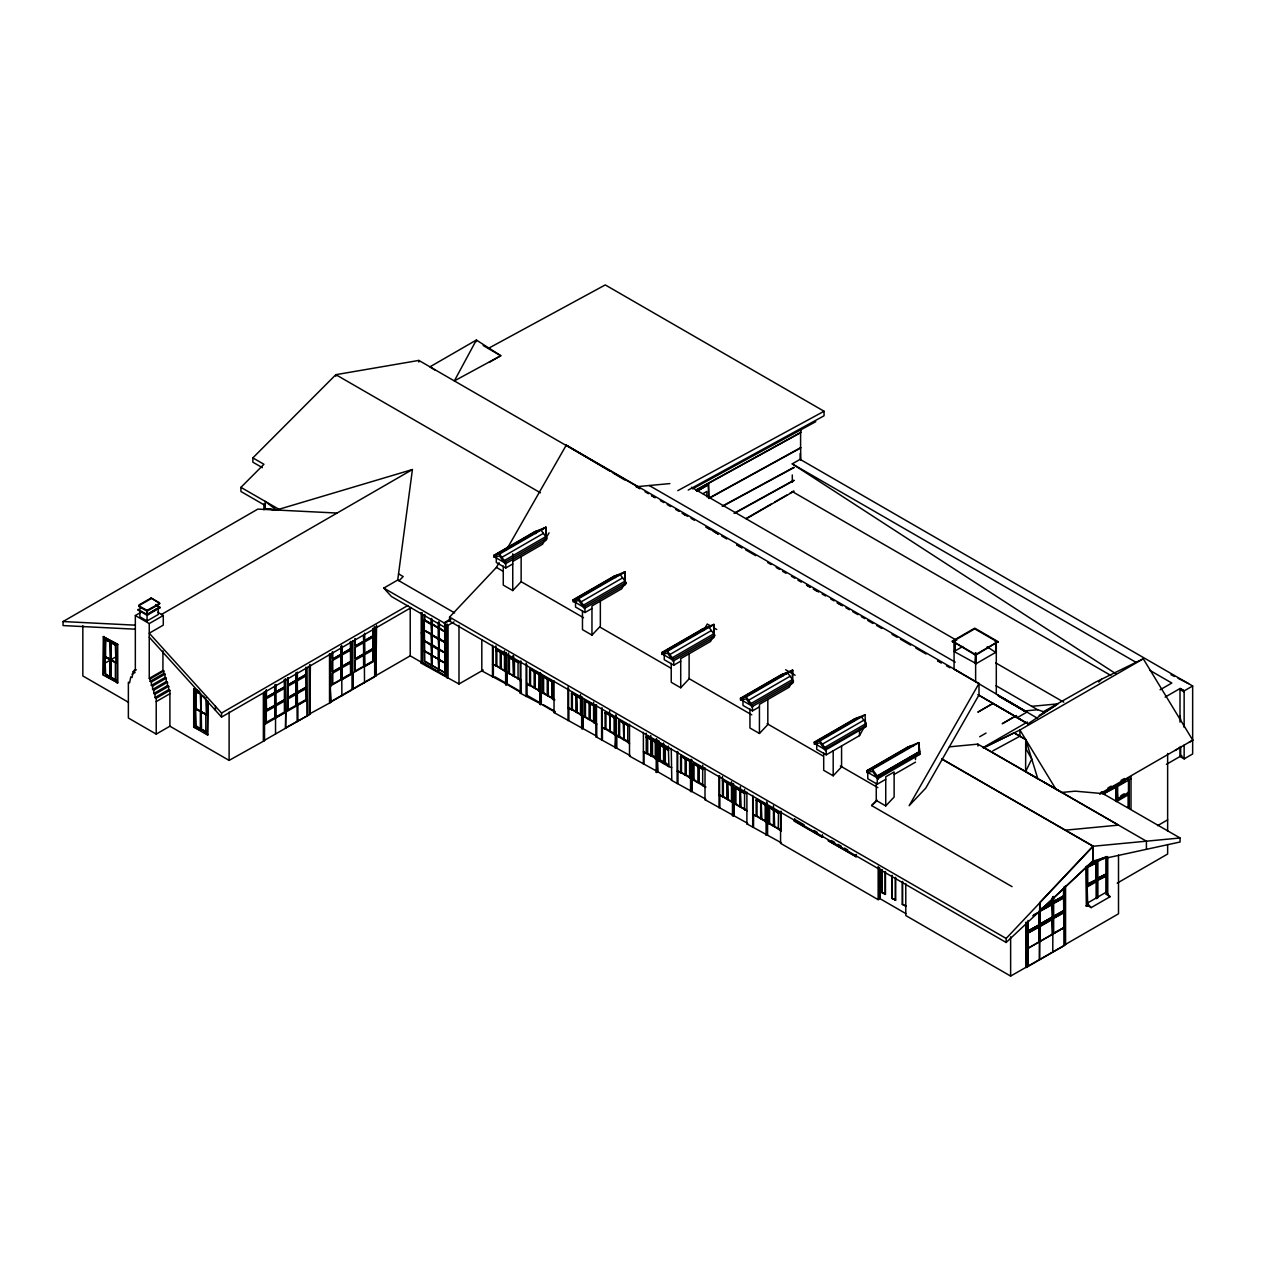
<?xml version="1.0" encoding="UTF-8"?>
<svg xmlns="http://www.w3.org/2000/svg" width="1261" height="1261" viewBox="0 0 1261 1261"><rect width="100%" height="100%" fill="white"/><g stroke="black" fill="none" stroke-linecap="round" stroke-linejoin="round"><path stroke-width="1.5" d="M330.697 702.409L330.114 686L330.697 702.409L309.796 713.805L310.379 665.382M330.114 702.078L375.4 675.943L375.4 627.883M375.4 675.943L375.4 659.85M949.407 746.843L977.827 744.132L977.969 746.071M1039.631 959.7L1039.631 941.604L1027.983 948.335M941.778 758.854L1092.956 846.147L1039.71 902.624L1039.379 959.558M1052.762 951.834L1053.077 896.776M1039.08 941.967L1039.08 927.071L1027.652 933.25L1038.796 926.898L1039.08 941.967L1063.906 927.686L1063.496 888.548M1025.997 922.217L1026.281 967.455L1063.906 945.782L1063.89 886.972M1146.407 849.331L1146.407 841.182L977.827 744.132M1180.674 746.575L1180.674 756.111L1184.804 758.491M1180.69 719.858L1180.012 716.169M1116.064 673.878L792.255 463.875L800.105 459.335L1192.654 685.984L1192.654 753.952L1184.142 758.87L1180.012 756.49L1180.012 746.953M1014.096 732.862L1025.729 739.576L1025.713 748.309L1031.75 759.075L1025.603 771.637L1037.756 778.557L1025.745 739.576L1014.096 732.862L983.943 747.647L1061.746 792.444L1075.207 791.167L1103.028 793.626M1025.603 771.637L1025.745 739.576M546.77 539.125L545.777 538.557L545.934 527.256L534.333 531.953L493.792 555.36L493.792 557.283L499.514 555.959L505.251 563.888L546.092 540.307L546.77 538.006L541.032 530.077L536.288 531.165L494.769 555.139L494.769 557.047L505.251 563.1M625.976 583.654L624.999 583.086L625.141 571.785L613.555 576.482L573.014 599.889L573.014 601.796L578.736 600.488L584.458 608.417L625.298 584.836L625.976 582.535L620.254 574.606L615.51 575.694L573.991 599.669L573.991 601.576L584.458 607.613M671.23 663.286L671.23 682.296L680.719 687.765L680.719 658.652L710.495 641.471L713.758 635.749L713.899 624.447L702.314 629.144L661.757 652.552L661.757 654.475L667.495 653.151L673.216 661.079L714.057 637.499L714.735 635.197L709.013 627.269L704.269 628.356L662.75 652.331L662.75 654.238L673.216 660.291M793.453 680.908L750.957 705.435L750.957 703.512L792.475 679.553L792.617 670.158L781.032 674.856L740.475 698.263L740.475 700.17L746.213 698.862L751.934 706.79L792.775 683.21L793.453 680.908L787.731 672.98L782.986 674.068L741.468 698.042L741.468 699.95L751.934 706.002M867.773 772.394L878.239 778.431L919.758 754.472L918.78 753.905L918.922 742.603L907.337 747.3L866.796 770.707L866.796 772.615L872.517 771.306L878.239 779.235L878.239 777.312L872.454 769.399L866.796 770.707M545.777 538.557L545.934 527.256L499.514 554.052L493.792 555.36M624.999 583.086L625.141 571.785L578.736 598.581L573.014 599.889M713.758 635.749L713.899 624.447L667.495 651.243L661.757 652.552M792.475 679.553L792.617 670.158L746.213 696.955L740.475 698.263M918.78 753.905L918.922 742.603L872.517 769.383M453.992 621.909L444.692 627.269L391.414 596.5L383.785 588.083L397.719 580.044L412.426 469.533L276.443 510.027L265.314 508.609L263.943 509.397M866.212 723.483L865.645 726.872L825.671 749.932L815.205 743.895L815.205 741.972L856.723 718.013L865.046 714.845L865.645 726.872L864.652 724.381L865.645 725.737L824.694 749.365L824.694 747.458L866.212 723.483L861.468 716.926L854.769 718.802L814.228 742.209L814.228 744.116L819.949 742.808L825.671 750.721L825.671 748.813L819.949 740.885L814.228 742.209L815.205 742.776M816.734 744.605L816.734 749.349L826.223 754.835L859.498 735.62L864.652 726.304M1042.894 712.055L1095.604 682.138L1143.27 658.794L1192.748 740.16L1099.576 793.957L1101.625 792.822L1180.06 837.982L1180.06 842.001L1093.224 860.9L1006.152 942.471L449.562 621.121L449.562 617.102L496.408 567.418L499.12 562.674M506.481 549.812L566.268 445.149L979.009 683.446L979.009 694.906L925.779 788.078L909.149 805.7L979.009 683.446M549.039 532.851L542.514 544.263L512.754 561.46M624.179 584.505L621.736 588.792L591.961 605.974L591.961 635.103L582.472 629.633L582.472 610.623M703.528 630.547L707.263 624.022L710.416 625.85M791.656 682.895L789.197 687.166L759.437 704.363L759.437 733.476L749.948 728.007L749.948 708.997M877.215 776.004L919.616 751.509M913.989 745.472L909.291 746.512L867.773 770.487L867.773 778.731L877.262 784.216L885.742 779.314M503.265 566.094L503.265 585.104L512.754 590.574L521.14 581.684L521.14 556.621M591.961 635.103L600.346 626.213L600.346 601.134M599.826 627.016L670.789 668.094M688.727 678.45L751.761 714.845M680.719 687.765L689.105 678.875L689.105 653.813M759.437 733.476L767.823 724.586L767.823 699.508M823.701 753.022L823.701 770.313L833.19 775.799L841.576 766.893L841.576 745.976M1012.063 886.656L871.603 805.574L876.915 799.931M885.742 805.921L894.128 797.031L894.128 771.953L885.742 776.792L885.742 805.921L876.253 800.451L876.253 783.333M1006.152 942.471L1006.152 938.452L1093.224 846.241L1180.06 837.982M1098.788 682.059L1101.468 679.253M262.351 467.658L252.846 462.172L252.846 457.885L335.852 374.675L418.857 360.425L639.201 487.644M265.236 505.535L240.93 491.491L240.93 487.361L263.943 464.284L252.846 457.885M398.996 580.769L403.189 576.561L398.539 573.881M871.603 805.574L876.899 800.814M978.552 694.984L1027.951 723.846L1057.963 703.859L1031.75 706.333M905.776 883.598L905.792 915.549L1010.628 976.077L1065.561 944.71L1065.561 886.215M1043.824 712.544L1055.41 705.529M1175.126 750.5L1178.783 748.214M1189.076 742.445L1192.748 740.16M541.111 530.172L545.934 527.256M618.725 575.662L625.141 571.785M709.076 627.363L713.899 624.447M786.202 674.036L792.617 670.158M489.173 362.411L500.775 355.712L476.39 340.029L429.954 366.841L434.84 369.977M135.337 629.192L63.05 625.566L63.05 621.547L257.843 509.097L337.081 513.054L412.426 469.533M151.194 597.966L139.088 604.87L139.088 606.62L147.064 611.222L159.564 604.019L159.564 602.805L151.036 597.966L159.564 603.467M139.088 605.532L151.115 598.676M155.607 604.539L160.037 607.755L147.064 615.258L138.143 610.103L141.358 607.581M138.143 610.103L139.892 610.103L139.892 616.802L147.064 620.948L158.303 614.47L158.303 607.755L159.17 607.266M264.526 692.368L264.526 740.617L229.108 760.399L169.904 726.21L156.222 734.107L128.37 718.013L128.37 682.169L129.584 682.879L130.797 676.873L132.011 677.583L133.225 671.577L134.438 672.271L134.438 669.843L135.337 670.348L135.337 615.541L140.901 612.326M160.037 607.093L147.064 614.58L146.922 610.482L159.564 603.341M117.699 682.768L103.26 675.108L103.26 636.71L117.825 644.45M138.143 609.426L147.064 614.58L156.695 608.685M111.063 660.07L115.949 662.908L104.994 656.571L105.577 639.39L110.479 642.212L110.479 677.267L115.949 679.758L110.479 677.267M104.994 639.721L110.479 642.212M111.063 642.558L115.949 645.38L111.063 642.558L111.063 676.921M161.44 614.47L337.081 513.054M135.337 615.541L149.255 623.58L163.284 615.478L163.284 625.125L149.255 633.211L221.542 713.048L221.542 717.068L411.212 607.566M103.26 636.71L117.699 644.371L117.825 682.847L105.372 675.66M104.994 656.571L110.479 659.077L109.896 642.558M104.994 657.249L105.577 673.768L109.896 676.921L104.994 674.099L104.994 657.249L115.949 662.23L115.382 645.711M104.836 663.239L114.987 657.375M103.26 675.108L103.843 636.379M133.225 671.577L136.267 669.827M132.011 674.225L135.053 672.476M149.255 623.58L149.255 678.386L162.937 670.489L163.82 671.01L163.82 673.453L150.154 681.35L150.154 678.907L163.82 671.01M151.367 682.043L165.033 674.146L165.033 677.504L151.367 685.401L151.367 682.043L150.154 681.35M152.581 686.094L166.263 678.197L166.263 681.555L152.581 689.452L152.581 686.094L151.367 685.401M153.795 690.145L167.477 682.264L167.477 685.606L153.795 693.503L153.795 690.145L152.581 689.452M155.008 694.212L168.69 686.315L168.69 689.657L155.008 697.554L155.008 694.212L153.795 693.503M155.008 697.554L156.222 698.263L169.904 690.366L169.904 726.21M156.222 701.605L169.904 693.708M208.144 702.062L207.561 735.037L193.705 727.03L193.705 688.632L198.907 690.965M201.508 712.008L206.394 714.829L195.439 708.509L195.439 691.659L199.285 693.203M195.439 691.659L200.925 694.149L200.925 729.189L206.394 731.679L200.925 729.189M195.439 708.509L200.925 710.999L200.341 694.48M195.439 709.171L196.022 725.69L200.341 728.858L195.439 726.021L195.439 709.171L206.394 714.167L205.811 697.648M193.705 727.03L200.436 730.245M221.542 713.048L407.87 605.469M497.149 554.588L538.668 530.629M501.894 557.33L543.412 533.356M266.26 690.035L266.26 697.38L274.819 692.604L274.819 685.259M284.403 687.087L275.844 691.863L284.403 687.087L284.261 679.632M297.312 679.458L305.729 674.603L305.729 667.242M342.015 653.655L350.432 648.784L350.432 641.439M363.499 641.25L355.082 646.105L355.082 638.76M364.65 640.588L373.067 635.717L373.067 628.356M266.26 697.38L274.819 692.604M305.887 674.682L297.47 679.537L297.312 672.097M350.574 648.879L342.157 653.734L342.015 646.294M545.777 536.65L504.258 560.609L504.258 562.532L546.77 538.006M266.26 698.72L274.819 693.944L274.819 705.34L266.402 710.211L266.26 698.72L266.402 710.211M275.986 704.678L275.844 693.203L284.403 688.427L284.403 699.823L275.844 704.6L284.403 699.823M363.641 642.669L355.082 647.445L355.082 658.841L363.499 653.986M496.298 556.164L496.298 562.516L505.787 567.986L512.754 563.966M266.26 710.116L274.819 705.34M297.312 692.194L305.729 687.34M342.015 666.391L350.432 661.521M364.807 653.403L373.224 648.548L373.224 637.152L364.65 641.928L364.807 653.403L373.067 648.453L373.067 637.057M424.216 614.769L424.216 619.797L431.089 623.769L431.089 618.741M266.26 711.456L274.819 706.68L274.819 717.572L266.26 722.348L266.26 711.456L266.26 722.348M275.844 705.939L284.403 701.163L284.403 712.055L275.986 716.91L275.986 706.018M305.887 688.758L297.312 693.534L297.47 704.505M350.574 662.955L342.015 667.731L342.157 678.702M363.641 655.405L355.082 660.181L355.082 671.073L363.641 666.297L363.499 655.326M445.354 672.996L424.216 661.458L424.216 620.459L424.799 661.111L445.354 672.996L445.354 626.307M424.216 620.459L431.089 624.431L432.255 623.769L438.213 627.883L438.213 622.855M424.799 630.689L438.213 638.444L438.213 628.561L439.38 627.883L444.77 631.666M297.312 704.426L305.887 699.65L305.729 688.679M342.015 678.623L350.574 673.847L350.432 662.86M421.221 633.022L422.088 632.518M352.907 673.011L374.375 660.606L374.375 626.544M310.379 714.152L285.427 727.881L285.853 712.055L275.402 717.745L275.402 685.574M264.227 724.366L264.227 740.459L307.337 715.744L307.337 699.65L297.029 705.435L297.17 721.607M341.873 679.711L352.024 673.847L352.024 689.925L330.414 702.251L330.414 686.157M364.508 666.643L374.675 660.78L374.675 676.858L353.048 689.184L353.048 673.09M443.998 622.839L450.193 619.277M383.785 588.083L444.692 623.249L450.886 619.671M438.796 628.892L439.38 638.444L438.213 639.106L431.672 635.323L432.255 644.749L431.089 645.427L424.799 641.124M375.967 626.843L375.967 675.597L410.219 655.83L446.221 676.511L446.52 624.447M815.757 421.678L692.62 488.858M375.967 676.274L376.55 625.235M696.797 491.112L708.619 484.618L708.619 498.3L800.593 447.687L800.877 460.297M431.672 644.418L431.089 634.992M697.081 491.286L708.619 484.618M424.799 651.306L438.213 659.046L438.213 649.541L439.38 648.879L438.796 639.437L445.354 642.558L424.216 630.342L431.672 633.984L431.089 624.431M444.77 642.227L439.38 638.444M703.134 493.571L706.869 491.412L706.869 496.85M438.796 648.532L438.213 639.106M483.262 670.032L458.988 683.982L421.221 663.176L422.467 662.451L422.467 614.406M444.77 652.662L432.255 644.749M431.672 618.41L431.672 665.761L432.255 655.61L444.77 662.845M431.672 665.083L431.089 655.61M438.796 669.213L438.213 659.724M576.356 599.117L617.874 575.142M573.991 601.576L575.52 600.693L575.52 607.045L584.994 612.515L591.961 608.496M495.951 649.714L496.834 649.21L500.223 651.842M495.951 650.392L496.834 649.888L496.834 665.635L500.223 668.267L500.223 652.504L501.374 651.842L505.346 654.128M495.951 650.723L496.834 650.219M581.1 601.86L622.619 577.885M624.999 581.163L583.48 605.138L583.48 607.061L625.976 582.535M504.479 654.632L504.479 655.294M492.484 664.799L493.35 664.295L506.496 671.892L506.496 684.124L505.629 684.628L505.629 652.835M745.945 518.634L771.369 503.943M774.758 501.988L786.643 495.132M790.032 493.177L793.421 491.223M746.386 518.728L794.067 491.191M508.53 656.981L513.873 659.046L508.53 656.981L508.53 653.119M513.873 661.694L513.873 675.47L508.53 673.406L508.53 657.643L513.873 659.724M493.051 646.909L493.051 664.468L496.834 665.635M508.53 657.643L518.917 661.962L513.59 659.897L513.59 656.035M513.006 660.228L513.59 676.306L513.59 660.559L517.436 661.773M504.542 670.757L500.79 668.598L500.79 652.173M481.812 639.611L481.812 670.868L506.496 684.124M504.479 650.771L504.479 671.057L505.346 670.553M513.59 660.559L518.917 662.64M506.496 671.892L505.629 672.397L507.08 672.223L521.203 680.388L521.203 692.62L520.241 693.172L520.241 661.379M513.006 675.975L513.873 675.47M513.59 676.306L518.917 678.386L518.05 678.891L518.05 663.144M529.652 669.575L530.534 669.071L530.534 685.086L534.16 687.86L534.16 671.845L535.326 671.167L539.55 673.61M505.629 684.628L507.08 684.455L521.203 692.62M534.16 671.167L530.534 668.409L529.652 668.913L529.652 685.59L530.534 685.086M520.241 680.94L521.203 680.388M538.668 674.777L538.967 673.941L538.668 690.792L540.417 691.8M526.751 664.374L526.751 683.919L527.618 683.415M542.734 677.125L543.601 676.621L543.601 692.636L547.242 695.41L547.242 679.395L548.409 678.717L552.617 681.161L551.751 681.665L551.751 698.342L554.036 700.344M547.242 678.717L543.601 675.959L542.734 676.463L542.734 693.14L543.601 692.636M538.668 690.792L539.55 690.303L534.743 688.191L534.743 671.514M520.241 693.172L540.701 703.874L540.701 691.643L527.051 683.746L527.051 695.977M551.751 682.327L552.617 681.823L552.617 697.853L551.751 698.342M539.834 692.131L540.701 691.643M541.001 674.54L541.001 692.131L554.903 699.839M552.617 697.853L547.826 695.741L547.826 679.064M539.834 672.586L539.834 704.379L540.701 703.874M539.834 704.379L541.284 704.205L554.903 712.071L554.036 712.575L554.036 680.814M571.501 693.723L572.368 693.235L572.368 709.249L576.009 712.008L576.009 695.993L577.16 695.331L581.384 697.759M576.009 695.331L572.368 692.557L571.501 693.061L571.501 709.754L572.368 709.249M580.517 698.263L580.517 698.941M665.114 651.779L706.633 627.82M568.017 708.414L568.884 707.91L580.801 714.782M584.568 701.274L585.451 700.785L585.451 716.8L589.076 719.558L589.076 703.543L590.243 702.881L594.451 705.309L593.584 705.813M669.859 654.522L711.377 630.547M590.243 719.558L590.243 703.543L590.243 719.558L594.451 722.001L594.451 705.987L589.659 703.212M580.517 694.559L580.517 714.955L581.384 714.451L576.576 712.355L576.576 695.662M713.758 633.842L672.239 657.801L672.239 659.724M673.216 661.079L673.216 659.172L714.735 635.197M554.036 712.575L596.737 736.219L596.737 723.987L583.118 716.122L582.251 716.626M593.584 706.491L594.451 705.987M581.668 716.295L582.535 715.791L582.535 728.023L581.668 728.527L581.668 697.301M664.263 653.371L664.263 659.708L673.752 665.178L680.719 661.158M582.834 698.704L582.834 716.295L585.451 716.8M609.599 711.015L609.599 714.719L605.958 711.961L605.091 712.465L605.091 729.142L605.958 728.637L614.974 733.855L614.107 734.343L614.107 717.667L614.974 717.162L610.765 714.719L609.599 715.397L610.182 731.081M605.091 713.127L605.958 712.623M581.668 728.527L583.118 728.354L583.118 716.122M593.584 702.109L593.584 722.506L594.451 722.001M595.87 724.492L596.737 723.987M614.107 718.329L614.974 717.824L605.375 712.292L609.599 715.397M601.607 727.802L602.427 727.329L629.507 743.249M618.757 721.008L619.624 720.504L619.624 736.534L628.64 741.736L627.773 742.24L627.773 725.548L628.64 725.043L624.416 722.616L623.265 723.278L623.832 738.962M595.87 704.962L595.87 736.723L596.737 736.219M623.265 722.616L619.624 719.842L618.757 720.346L618.757 737.039L619.624 736.534M595.87 736.723L630.295 755.654M627.773 726.226L628.64 725.721L619.041 720.173L623.265 723.278M615.258 716.39L615.258 747.915L616.062 735.21L614.107 734.343M615.258 747.915L616.645 747.773L616.645 735.541M629.507 743.864L627.773 742.24M646.247 736.897L647.697 736.046L651.921 738.489L650.755 739.151L646.546 736.723L650.755 739.829L650.755 755.843L652.504 755.512L656.713 757.94L655.263 758.775L655.263 742.098L656.713 741.263L652.504 738.82L651.338 739.498L655.547 741.925L651.338 740.16L651.338 756.174M646.247 737.559L647.697 736.723L651.921 739.151M655.263 742.761L656.713 741.925M655.846 758.444L643.346 751.903L651.921 755.181L651.921 740.932M658.825 744.416L660.275 743.58L663.254 745.298M658.825 745.078L660.275 744.242L663.254 745.96M743.832 697.491L785.351 673.532M741.468 699.95L742.981 699.067L742.981 705.419L752.47 710.889L759.437 706.869M668.582 764.796L665.319 762.905L663.57 763.252L663.57 747.489L659.109 744.242L663.57 746.827L664.736 746.149M650.755 755.843L651.921 755.181M748.577 700.233L790.095 676.259M629.507 724.318L629.507 756.096L655.688 770.581M668.33 749.901L668.33 750.579M657.375 759.327L655.263 758.775M657.659 760.162L669.008 766.72M656.209 738.741L656.209 772.236L657.943 771.89L657.375 759.989L658.825 760.84L660.275 759.989L664.736 762.574L663.57 763.252M660.496 761.124L661.363 760.619M664.705 763.567L665.572 763.063M665.288 763.898L666.155 763.394M680.593 756.71L681.46 756.206L681.46 772.236L685.101 774.995L685.101 758.98L686.252 758.318L690.476 760.746L689.609 761.25L689.609 777.942L691.422 778.652L691.422 790.883L690.555 791.388L690.555 759.863M656.209 772.236L657.375 771.559L671.782 779.881L671.246 748.419M668.33 746.055L668.913 765.994M685.101 758.318L681.46 755.544L680.593 756.048L680.593 772.725L681.46 772.236M686.252 774.995L686.252 758.98L686.252 774.995L690.476 777.438L689.609 777.942M671.782 767.65L668.33 766.325M689.609 761.928L690.476 761.423L680.877 755.875L685.101 758.98M677.141 771.369L677.977 770.897L691.422 778.652M693.156 764.245L694.039 763.74L694.039 779.487L697.916 782.403L697.916 766.656L699.083 765.979L703.543 768.564M697.916 765.979L694.039 763.063L693.156 763.567L693.156 779.992L694.039 779.487M699.083 782.403L699.083 766.656L699.083 782.403L703.543 784.972L702.676 785.477L702.676 765.206M671.246 780.196L705.845 799.206L705.009 799.695L705.009 767.902M702.676 769.068L702.676 769.73M705.104 786.88L691.706 779.156L693.156 779.992M690.555 791.388L692.005 791.214L692.005 778.983M952.323 641.108L974.737 628.167L998.05 641.628L975.636 655.231L952.323 641.108L975.636 654.569L998.05 641.628M952.323 641.77L974.737 628.845L998.05 642.29M955.223 641.108L953.915 641.187L955.223 641.108L954.64 651.858L954.64 642.117M953.19 642.275L954.073 641.77L954.073 669.15L1037.551 718.313M705.009 787.463L705.845 786.974M722.474 780.228L723.341 779.724L726.982 782.498M722.474 780.89L723.341 780.401L723.341 796.416L726.982 799.175L726.982 783.16L728.149 782.498L732.357 784.925M962.773 646.483L954.073 651.511L976.219 663.633L995.717 652.363L996.3 641.628L996.3 693.913M731.49 785.43L731.49 786.107M719.022 795.549L719.858 795.076L733.303 802.831L733.303 815.063L732.468 815.552L732.468 784.027M735.037 788.424L735.92 787.92L735.92 803.667L739.797 806.583L739.797 790.836L740.964 790.158L743.943 791.876M816.86 741.815L859.104 717.462M719.574 775.688L719.574 795.234L723.341 796.416M815.205 743.895L816.734 743.013M819.949 740.885L865.046 714.845M975.052 663.633L975.636 653.009L976.219 663.633M995.717 652.363L995.717 641.297M976.219 653.356L975.052 653.356M996.3 641.628L995.134 641.628M739.797 790.158L735.92 787.242L735.037 787.747L735.037 804.171L735.92 803.667M822.33 744.179L863.848 720.204M731.49 781.725L731.49 802.122L732.357 801.618L727.565 799.521L727.565 782.829M705.009 799.695L747.726 823.386L746.89 823.874L746.89 792.081M744.557 793.248L744.557 793.91M733.303 802.831L731.49 802.122M995.134 652.032L987.221 646.798M744.557 789.386L744.557 809.657L747.269 810.902L733.587 803.336L735.037 804.171M744.211 808.459L740.38 806.914L740.38 786.643M756.159 800.341L757.026 799.837L757.026 815.867L760.667 818.625L760.667 802.611L761.833 801.949L766.042 804.376L765.175 804.881L765.175 821.573L766.987 822.282L766.987 834.514L766.121 835.018L766.121 803.493M732.468 815.552L733.886 815.394L733.886 803.162M744.557 809.657L745.424 809.168M760.667 801.949L757.026 799.175L756.159 799.679L756.159 816.356L757.026 815.867M765.175 805.543L766.042 805.054L756.442 799.506L760.667 802.611M752.707 815L753.542 814.511L766.987 822.282M768.737 807.875L769.604 807.371L769.604 823.118L773.482 826.034L773.482 810.287L774.648 809.609L779.109 812.194M765.175 821.573L766.042 821.069L761.25 818.972L761.25 802.28M746.89 823.874L781.41 842.837L780.575 843.325L780.575 811.532M778.242 813.361L778.526 812.525L778.242 829.107L781.111 830.763L781.111 811.217M780.575 831.094L781.41 830.605L767.271 822.787L769.604 823.118M870.137 769.935L911.656 745.96M779.109 828.603L774.065 826.365L774.065 809.94M766.121 835.018L767.571 834.845L767.571 822.613M794.335 821.147L794.666 818.956L794.335 821.147L822.204 837.241L822.535 835.034M877.262 784.216L877.262 776.067L918.78 752.092M877.262 777.879L919.758 753.353L918.922 742.603L919.758 754.472L918.78 752.785M894.128 774.475L915.502 762.133M979.702 736.739L986.055 733.067M983.217 747.537L1027.416 722.017M1143.27 658.794L1019.913 730.009L983.265 747.962M855.998 856.739L856.329 854.548L855.998 856.739L828.13 840.661L856.329 856.55M1160.088 689.799L1171.832 683.036L1149.701 670.253M1165.117 697.128L1180.186 688.427L1184.3 690.807M1180.012 722.143L1180.012 688.522L1184.142 690.902L1192.654 685.984M881.675 869.68L881.675 892.441L885.458 894.27L885.458 871.524M881.675 892.441L885.458 894.27M780.575 843.325L878.16 899.66L879.563 898.841L879.563 867.584M891.842 875.56L891.842 898.305L895.641 900.133L895.641 877.388M891.842 898.305L895.641 900.133M902.293 904.342L906.092 906.17L902.293 904.342L902.293 881.597M1107.93 787.999L1111.209 786.107M1121.045 780.433L1124.323 778.541M1118.507 785.02L1125.143 781.189M1114.125 787.652L1104.179 793.405L1116.489 787.116L1116.489 800.278M1131.007 778.731L1117.656 786.438L1117.656 799.6L1116.852 785.981L1115.89 785.43M1166.457 764.339L1181.746 755.497M1120.871 795.707L1124.181 793.799M1116.852 799.143L1128.469 792.444L1128.469 779.282M1117.656 799.6L1129.257 792.901L1128.106 792.223L1128.106 807.213M1087.612 865.85L1099.025 859.261M1157.566 825.671L1167.639 819.839M1094.406 882.148L1087.14 886.341L1087.723 905.603L1086.556 906.265L1085.973 866.796L1102.871 857.716M1096.439 862.76L1087.14 867.458L1096.439 862.76L1096.439 879.642L1087.14 884.339L1096.439 879.642M1106.023 873.432L1106.023 856.566L1097.306 861.594L1106.606 856.897L1106.606 873.763L1097.306 878.46L1106.606 873.763M1044.471 906.643L1052.494 902.45L1052.494 897.123M1053.66 896.445L1053.66 901.773L1063.89 895.877L1039.884 909.291M1033.988 914.714L1039.08 912.176L1039.08 925.054L1027.652 931.233L1039.08 925.054M1052.494 917.346L1052.115 904.247L1052.494 917.346L1039.884 924.187L1039.884 911.293L1052.178 904.279M1063.496 897.659L1053.266 903.57L1063.89 897.879M1032.759 915.833L1039.08 912.176M1039.884 911.293L1052.494 904.468M1106.606 875.78L1097.306 880.477L1106.606 875.78L1106.606 894.695L1107.757 894.033L1107.757 856.85M1087.723 886.688L1096.439 881.644L1096.439 898.526L1097.89 897.69L1097.89 880.808M1027.731 931.28L1038.796 924.896L1038.717 911.971M1063.89 910.773L1053.266 916.448L1063.575 910.584M1052.494 919.348L1040.262 926.409L1040.262 941.305L1039.884 926.189L1052.115 919.127L1052.494 934.243L1052.115 919.127M1063.496 912.554L1053.266 918.465L1063.89 912.775M1117.199 883.141L1167.639 854.028L1167.639 844.523M1106.023 892.315L1087.14 903.223L1091.206 907.605L1110.09 896.697L1106.023 892.315L1106.023 875.449M1085.973 905.934L1087.14 905.256L1091.206 907.605M1106.023 894.364L1107.757 894.033M1065.246 886.042L1065.246 944.536L1118.507 913.799L1118.507 855.1M1016.524 715.523L1002.227 723.735L1015.83 715.901M1053.266 933.361L1063.906 927.686L1028.014 948.351M734.17 513.211L793.784 480.283M734.454 513.369L794.067 480.457M695.977 489.962L800.877 432.444L800.877 428.976M696.261 490.119L800.877 432.444M800.877 447.844L708.903 498.473L708.335 484.445M688.222 490.056L824.063 415.783L824.063 411.244L605.264 284.923L488.228 348.462M677.803 490.655L824.063 411.244M722.238 506.165L793.784 467.374M722.537 506.339L794.067 467.547M992.848 750.878L1019.897 736.219L1019.913 730.009L1055.709 788.866M1039.111 715.35L1045.085 712.229L1037.614 709.722L996.048 685.716M1044.092 712.008L1048.49 709.848M534.333 531.953L535.326 531.732L535.326 533.639M613.555 576.482L614.533 576.261M702.314 629.144L703.291 628.924M782.009 674.635L781.032 674.856L781.032 676.763M854.769 718.802L855.746 718.565M908.314 747.079L907.337 747.3L907.337 749.207M1024.342 710.999L1037.614 709.722M1065.324 830.179L1118.507 825.12L1043.604 781.883M636.127 486.746L669.875 483.578M63.05 621.547L135.337 625.172M1170.965 674.714L1174.48 676.495M1177.995 678.276L1188.54 683.604M1063.89 895.862L1053.345 901.599L1053.345 898.053M1013.45 715.617L1027.951 723.846L977.89 694.606M792.255 463.875L1136.098 662.388M1180.012 689.515L1184.142 691.895M792.349 491.585L1110.862 675.47M483.152 345.53L500.775 355.712L454.338 380.917L476.39 340.029L476.39 341.636M691.485 487.25L956.658 640.352M995.764 662.923L1063.764 702.172M649.273 485.517L955.255 662.167M1002.621 697.948L1027.021 712.039L1017.375 717.604L992.974 703.512M636.506 486.825L639.91 488.795M645.033 491.743L648.438 493.713M651.842 495.683L655.247 497.638M660.354 500.585L663.759 502.556M667.164 504.526L670.568 506.496M675.691 509.444L679.096 511.414M684.203 514.362L687.608 516.332M691.012 518.287L694.417 520.257M706.349 527.145L711.456 530.093M714.861 532.063L718.266 534.034M721.67 535.988L726.777 538.951M737.007 544.847L742.114 547.794M745.519 549.764L755.733 555.66M767.665 562.548L771.07 564.518M776.177 567.466L779.582 569.436M791.498 576.309L794.919 578.279M806.835 585.167L810.24 587.122M815.347 590.085L818.752 592.039M822.156 594.01L825.577 595.98M830.684 598.928L834.088 600.898M837.493 602.868L842.6 605.816M846.005 607.786L849.41 609.741M852.814 611.711L857.937 614.659M861.342 616.629L864.747 618.599M876.663 625.488L881.77 628.435M892 634.33L897.107 637.278M900.512 639.248L910.726 645.143M915.849 648.091L926.063 654.002M937.979 660.874L941.384 662.845M946.507 665.792L949.911 667.763M997.593 695.3L1024.468 710.952L1016.334 706.113M651.448 495.605L654.869 497.575M682.106 513.306L685.527 515.276M705.955 527.066L709.36 529.037M712.764 531.007L717.887 533.955M736.613 544.768L741.72 547.715M782.608 571.328L786.013 573.282M797.929 580.17L801.334 582.141M806.457 585.088L809.861 587.059M813.266 589.029L816.671 590.983M837.115 602.79L840.52 604.76M867.773 620.491L872.88 623.438M937.601 660.811L941.005 662.766M998.917 696.214L1024.468 710.952M1128.106 779.062L1129.257 779.739L1129.257 807.891L1127.507 806.867M1128.106 793.563L1129.257 794.241L1117.656 800.94L1115.78 799.868L1115.78 786.706M1101.373 791.798L1103.139 792.806L1131.007 776.713L1131.007 808.9M1115.622 801.113L1116.489 801.618M1101.625 792.822L1104.589 794.525M540.449 492.799L335.852 374.675L335.852 376.282M713.584 627.679L716.737 629.491M941.589 758.949L1093.224 846.241L1093.224 860.9M785.65 669.764L795.124 675.234M792.475 681.46L793.453 682.028M854.737 719.952L853.76 719.385L853.76 721.292M1096.439 881.644L1096.439 898.526M1107.757 895.357L1110.09 896.697M496.408 567.418L503.186 571.328M521.14 581.684L583.528 617.717M767.098 723.688L823.307 756.143M840.346 765.979L877.829 787.621M1039.71 902.624L1039.852 910.852L1092.956 860.79L1092.956 846.147M1039.663 941.636L1039.379 910.694M240.93 487.361L278.917 509.286M397.719 580.044L454.622 612.893M449.562 617.102L1006.152 938.452M795.975 820.076L804.171 824.82M814.007 830.495L817.286 832.386M831.409 840.535L834.687 842.427M837.966 844.318L841.245 846.226M844.523 848.117L847.802 850.009M668.298 748.214L665.319 746.48L664.153 747.158L668.629 749.743M796.306 821.904L822.535 837.052M505.346 654.806L496.251 649.541L500.223 652.504M539.55 674.272L529.951 668.74L534.16 671.845M552.617 681.823L543.034 676.29L547.242 679.395M581.384 698.436L571.785 692.888L576.009 695.993M652.504 739.498L655.31 741.121M703.543 769.226L693.455 763.394L697.916 766.656M732.357 785.603L722.758 780.055L726.982 783.16M744.841 793.074L735.336 787.589L739.797 790.836M779.109 812.856L769.021 807.024L773.482 810.287M538.967 674.619L534.743 672.176L535.326 687.86M580.801 698.767L576.576 696.34L577.16 712.008M589.076 703.543L584.868 700.438L589.659 702.55L584.568 700.612L584.568 717.304M589.659 703.89L593.884 705.656M685.685 759.311L689.893 761.077M731.774 785.934L727.565 783.507L728.149 799.175M504.763 655.137L500.79 652.835L501.374 668.267M698.499 766.987L702.96 769.557M744.841 793.752L740.38 791.167L740.964 806.583M778.526 813.187L774.065 810.618L774.648 826.034M668.629 750.405L664.153 747.836L664.153 763.583M424.216 619.797L445.354 631.997L432.255 624.431L432.255 634.315M616.708 734.848L618.757 737.039M504.479 671.057L506.213 672.066M508.53 673.406L506.796 672.397L506.796 654.806M518.05 678.891L520.919 680.546L520.919 661M526.751 683.919L529.652 685.59M541.001 692.131L542.734 693.14M571.501 709.754L568.585 708.067L568.585 688.522M580.517 714.955L582.251 715.964M593.584 722.506L596.453 724.161L596.453 704.631M605.091 729.142L602.191 727.471L602.191 707.925M680.593 772.725L677.693 771.054L677.693 751.509M702.676 785.477L705.545 787.148M756.159 816.356L753.258 814.685L753.258 797.094M905.902 913.626L879.926 898.636L879.926 869.081M494.927 676.763L521.581 692.163M526.578 695.047L539.913 702.74M543.255 704.678L555.045 711.472M431.956 644.592L424.216 640.793L445.354 652.993L438.796 649.872L439.38 659.046M438.213 649.541L431.672 645.758L432.255 654.932M422.467 662.451L446.52 676.337M156.301 605.595L160.037 607.755M157.704 612.263L163.284 615.478M307.337 699.65L264.526 724.539M139.088 605.942L147.222 610.482M147.064 614.249L147.947 614.753M274.819 693.944L274.677 705.262M307.337 715.744L307.038 667.305M285.853 712.055L285.427 678.654M274.819 706.68L274.819 717.572M275.544 733.918L275.544 717.824M193.705 688.632L199.853 692.194M163.82 673.453L165.033 674.146M204.187 696.702L200.925 694.811L201.508 728.858M165.033 677.504L166.263 678.197M166.263 681.555L167.477 682.264M167.477 685.606L168.69 686.315M149.255 678.386L150.154 678.907M168.69 689.657L169.904 690.366M203.525 732.026L208.144 734.706M128.512 702.314L82.832 675.943L82.832 625.708M954.609 669.355L960.11 672.633M997.577 694.953L1014.806 705.214M566.268 445.149L609.646 470.983M612.972 472.97L624.652 479.921M149.255 637.231L221.542 717.068M877.246 776.067L878.239 778.431M746.213 696.955L751.934 704.867L751.934 706.79M667.495 651.243L673.216 659.172M578.736 598.581L584.458 606.494L584.458 608.417M499.514 554.052L505.251 561.98L505.251 563.888M792.286 474.956L792.318 482.348M1184.142 690.902L1184.142 727.345M1184.142 745.078L1184.142 758.87M1167.639 753.432L1167.639 831.235M1107.19 856.503L1107.19 893.702M1097.89 861.925L1097.89 878.807M1095.856 862.429L1095.856 879.311M1087.723 867.804L1087.723 884.67M1086.556 867.127L1086.556 906.265M1053.66 903.79L1053.66 916.668M1053.66 918.686L1053.66 933.581M1052.115 898.667L1052.115 902.23M1040.262 911.514L1040.262 924.408M1028.014 920.404L1028.014 966.446L1027.652 922.043M1026.281 922.374L1026.281 967.455M1010.628 936.797L1010.628 976.077M975.636 653.009L975.636 681.602M915.502 755.78L915.502 759.611M902.608 881.423L902.608 904.169M895.326 877.561L895.326 900.322M892.157 875.386L892.157 898.131M885.159 871.698L885.159 894.443M881.975 869.507L881.975 892.252M878.16 866.449L878.16 899.66M859.498 729.284L859.498 735.62M833.19 750.815L833.19 775.799M826.223 748.482L826.223 754.835M822.204 835.223L822.204 837.241M800.593 432.287L800.593 447.687M800.136 453.597L800.136 459.367M782.986 674.068L782.986 675.975M773.482 805.747L773.482 809.609L769.604 806.693L768.737 807.198L768.737 823.622M767.271 803.225L767.271 835.018M766.704 801.854L766.704 835.349M765.459 804.707L761.25 802.942L761.833 818.625M753.542 814.511L753.542 826.759M752.707 795.455L752.707 827.232M752.47 706.128L752.47 710.889M733.587 783.79L733.587 815.568M733.019 783.444L733.051 815.883M722.474 776.524L722.474 796.92M719.858 795.076L719.858 807.308M719.022 776.004L719.022 807.781M704.269 628.356L704.269 630.279M691.706 759.611L691.706 791.388M691.123 759.264L691.123 791.719M677.977 770.897L677.977 783.128M677.141 751.824L677.141 783.601M673.752 660.433L673.752 665.178M665.319 749.129L665.319 762.905M663.57 742.965L663.57 746.827M660.275 744.242L660.275 759.989M658.825 740.554L658.825 760.84M657.375 740.443L657.375 772.236M656.792 739.072L656.792 772.567M652.504 741.279L652.504 755.512M650.755 735.447L650.755 739.151M647.697 736.723L647.697 752.738M646.247 733.193L646.247 753.574M643.93 751.572L643.93 763.803M643.378 732.326L643.378 764.119M628.057 725.374L623.832 723.609L623.785 739.671L623.832 722.947M616.408 716.138L616.408 747.915M615.825 714.751L615.825 748.246M615.51 575.694L615.51 577.601M614.391 717.493L610.182 715.728L610.119 731.774L610.182 715.066M605.958 711.961L605.958 728.637M602.427 727.329L602.427 739.561M601.607 708.256L601.607 740.034M584.994 607.755L584.994 612.515M582.251 697.081L582.251 728.858M568.884 707.91L568.884 720.141M568.017 686.898L568.017 720.646M552.05 681.492L547.826 679.726L548.409 695.41M541.284 691.974L541.284 704.205M540.417 673.185L540.417 704.71M536.288 531.165L536.288 533.088M526.089 663.065L526.089 696.545M514.456 660.055L514.456 675.801M513.006 655.704L513.006 659.55M512.754 553.8L512.754 590.574M509.412 657.139L509.412 672.901M507.08 672.223L507.08 684.455M506.213 652.504L506.213 684.959M505.787 563.241L505.787 567.986M495.951 645.868L495.951 666.139M493.35 664.295L493.35 676.526M492.484 645.285L492.484 677.031M458.988 625.298L458.988 683.982M448.065 625.519L448.065 677.677M447.182 624.085L447.182 678.182M446.221 624.621L446.221 676.511M444.692 623.249L444.77 673.327M439.38 622.855L439.38 627.883M438.796 621.515L438.796 669.875L438.796 660.055L445.354 663.176L424.216 650.96L431.672 654.601L431.089 645.427M432.255 620.412L432.255 623.769M424.799 614.438L424.799 619.466M422.183 612.657L422.183 662.624M421.221 612.641L421.221 663.176M418.857 360.425L418.857 362.033M410.219 607.534L410.219 655.83M373.224 628.451L373.224 635.812L364.807 640.667L364.65 633.227M373.067 649.793L373.067 660.685M364.508 682.721L364.224 634.299M363.499 635.733L363.641 641.329L355.224 646.199L355.224 638.838M363.499 642.59L363.641 654.065L355.224 658.936L355.224 647.539M355.224 660.275L355.224 671.167M352.907 640.84L352.749 689.01M351.74 641.502L351.74 673.673L330.256 686.079L330.256 653.907M341.873 695.788L341.573 645.474M341.006 647.051L341.006 654.412L332.589 659.267L332.589 651.905M340.848 646.956L340.848 654.317L332.431 659.188L332.431 651.827M340.848 655.657L340.848 667.053L332.431 671.924L332.431 660.528L341.006 655.752L341.006 667.148L332.589 672.003L332.589 660.606M340.848 668.393L340.848 679.285M332.589 673.342L332.589 684.234M330.697 654.16L330.697 686.331M330.114 653.813L330.114 702.755M329.531 653.655L329.531 702.409M309.796 664.468L309.796 714.483M309.213 666.092L309.213 714.152M297.895 679.127L297.895 680.467M297.895 691.863L297.895 693.203M297.895 704.095L297.895 720.677M296.887 673.169L296.887 705.34M296.303 672.854L296.303 680.215L287.886 685.07L287.886 677.709M296.162 672.775L296.162 680.12L287.744 684.991L287.744 677.63M296.162 681.46L296.162 692.856L287.744 697.727L287.744 686.331L296.303 681.555L296.303 692.951L287.886 697.806L287.886 686.41M296.162 694.196L296.162 705.088M287.886 699.146L287.886 710.038M285.569 679.711L285.711 728.054M275.844 684.502L275.986 691.942M274.677 685.164L274.677 692.525M266.402 690.114L266.402 697.475M263.943 503.927L263.943 509.759M264.085 692.116L263.943 740.948M263.36 693.818L263.36 740.617M229.108 712.087L229.108 760.399M215.442 706.302L215.442 710.337M207.561 700.485L207.561 735.037M205.811 715.16L205.811 732.01M200.341 712.008L200.341 728.858M196.022 691.312L196.022 708.178M194.273 688.301L194.273 726.699M162.937 650.897L162.937 670.489M156.222 698.263L156.222 734.107M147.064 610.387L147.064 620.948M117.115 644.718L117.115 683.099M115.382 663.239L115.382 680.089M109.896 660.07L109.896 676.921M105.577 639.39L105.577 656.24M305.887 676.022L297.312 680.798L297.47 692.273L305.887 687.418L305.729 675.943M350.574 650.219L342.015 654.995L342.157 666.47L350.574 661.615L350.432 650.14M296.303 694.291L287.744 699.067L287.744 709.959L296.303 705.183L296.303 694.291M341.006 668.488L332.431 673.264L332.431 684.156L341.006 679.38L341.006 668.488M373.224 649.888L364.65 654.664L364.807 665.635L373.224 660.78L373.224 649.888M974.737 629.428L974.737 629.428M992.864 703.465L977.827 712.15L992.88 703.48M1052.115 917.125L1039.884 924.187L1052.178 917.157M276.443 510.027L265.236 508.561L265.236 501.389L276.443 510.027"/></g></svg>
